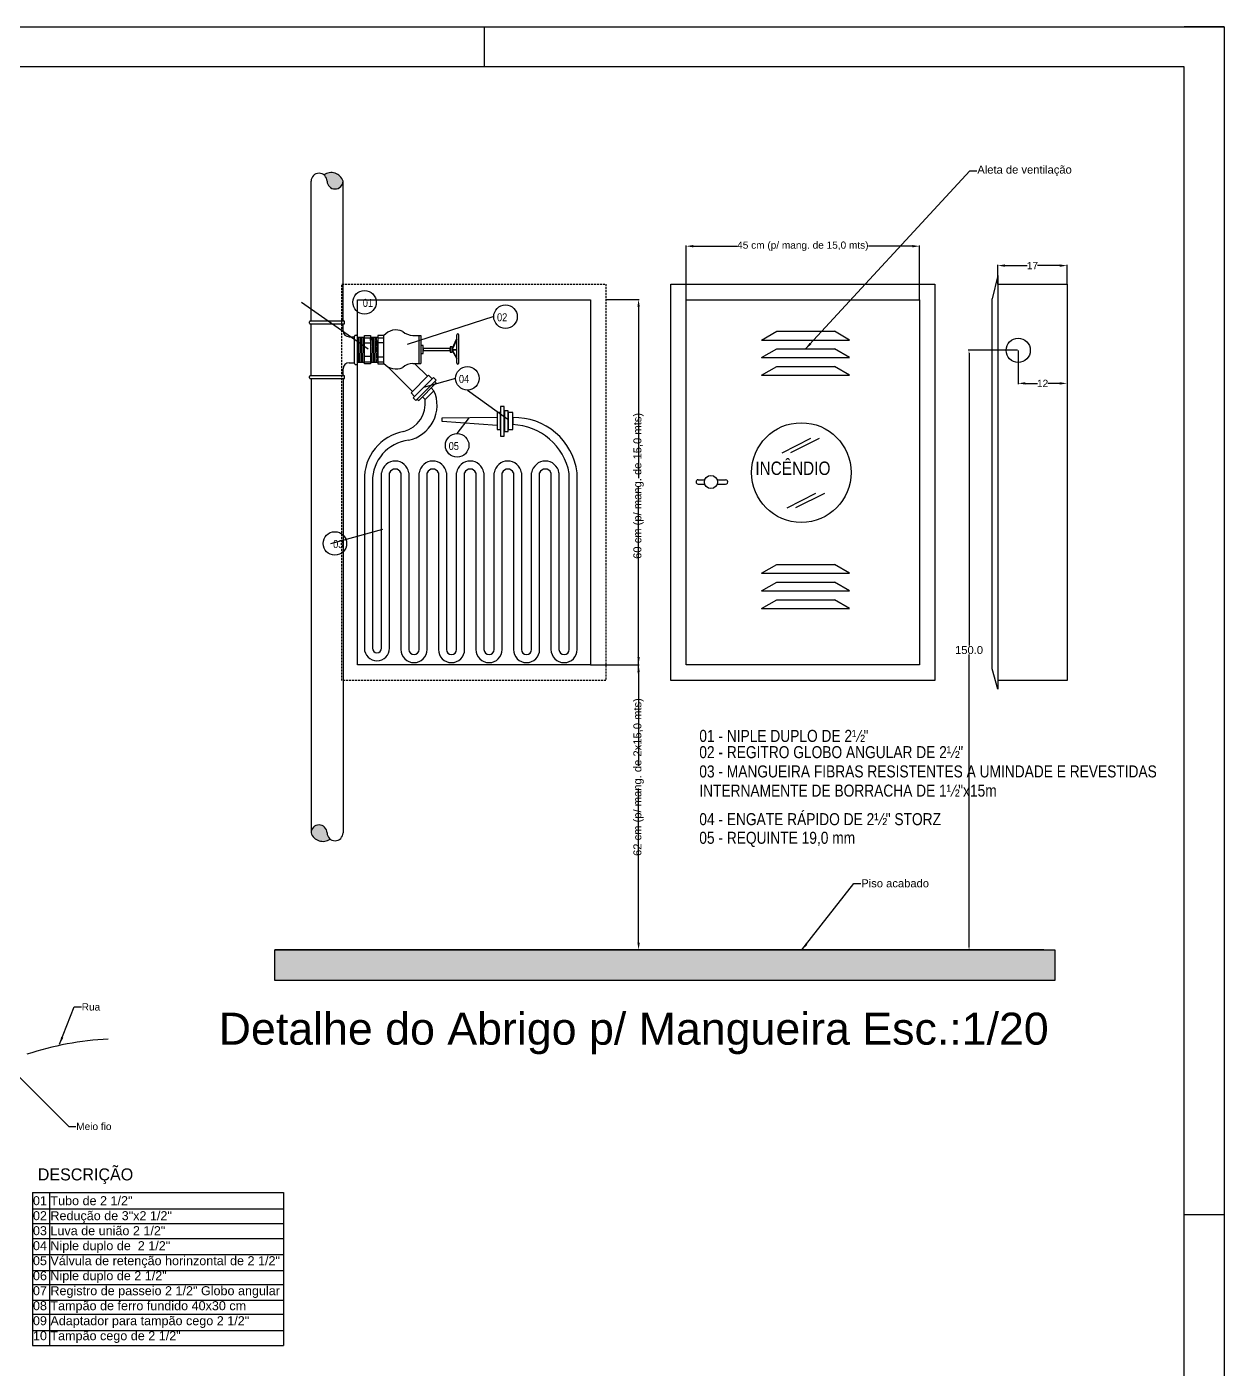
# Paper-space layout 'P12 (2)' of a CAD drawing. Extents: x 32 to 873, y 2 to 596.
# Drawn here: x 574.1 to 873.4, y 260.9 to 596.5 of the extents above; entities that cross this region are included whole.
import ezdxf

# ---------------------------------------------------------------- set-up
doc = ezdxf.new("R2010")
doc.units = 0
doc.header["$MEASUREMENT"] = 0
doc.linetypes.add('DASHED', pattern=[0.75, 0.5, -0.25])
doc.layers.get('0').update_dxf_attribs({"linetype": 'CONTINUOUS'})
doc.layers.get('DEFPOINTS').update_dxf_attribs({"linetype": 'CONTINUOUS'})
for name, color, linetype in [('15', 7, 'CONTINUOUS'), ('30', 7, 'CONTINUOUS'), ('BASE', 8, 'CONTINUOUS'), ('carimbo', 4, 'CONTINUOUS'), ('Cotas', 1, 'CONTINUOUS'), ('TIGRECAD', 2, 'CONTINUOUS')]:
    doc.layers.add(name, color=color, linetype=linetype)
doc.styles.add('MONOTXT', font='swissci.ttf')
doc.styles.get("Standard").update_dxf_attribs({"font": 'arial.ttf'})
doc.dimstyles.get("Standard").update_dxf_attribs({"dimtxt": 0.18, "dimasz": 0.18, "dimexe": 0.18, "dimexo": 0.0625, "dimgap": 0.09, "dimtad": 0, "dimtih": 1, "dimtoh": 1, "dimdec": 4, "dimzin": 0, "dimdsep": 46, "dimtxsty": 'Standard', "dimcen": 0.09, "dimadec": 0, "dimazin": 0, "dimtfac": 1, "dimtdec": 4, "dimtofl": 0, "dimtmove": 0, "dimatfit": 3, "dimfxl": 0, "dimtolj": 1, "dimtzin": 0, "dimarcsym": 0})

# ---------------------------------------------------------------- blocks, each defined once
blk = doc.blocks.new('A1')
for p, q in [((656, 594), (656, 584)), ((841, 594), (831, 594))]:
    blk.add_line(p, q)
blk.add_lwpolyline([(841, 0), (0, 0), (0, 594), (841, 594)], close=True)
at = {"color": 2}
blk.add_lwpolyline([(831, 10), (831, 584), (30, 584), (30, 10), (831, 10)], dxfattribs=at)
blk.add_lwpolyline([(841, 297), (831, 297)])
blk = doc.blocks.new('*D831')
at = {"layer": 'Cotas', "color": 5, "lineweight": -2, "transparency": 16777216}
for p, q in [((821.72, 515.61), (809.45, 515.61)), ((809.63, 514.91), (809.63, 441.79)), ((809.63, 366.45), (809.63, 439.57)), ((822.58, 365.75), (809.45, 365.75))]:
    blk.add_line(p, q, dxfattribs=at)
at = {"layer": 'Cotas', "color": 5, "transparency": 16777216}
for points in [[(809.51, 514.91), (809.74, 514.91), (809.63, 515.61)], [(809.51, 366.45), (809.74, 366.45), (809.63, 365.75)]]:
    blk.add_solid(points, dxfattribs=at)
at = {"layer": 'DEFPOINTS', "color": 0, "transparency": 16777216}
for p in [(821.92, 515.61), (809.63, 365.75), (822.78, 365.75)]:
    blk.add_point(p, dxfattribs=at)
at = {"layer": 'Cotas', "color": 7, "transparency": 16777216, "insert": (809.63, 440.68), "char_height": 2, "attachment_point": 5}
blk.add_mtext('\\A1;150.0', dxfattribs=at)
blk = doc.blocks.new('_Dot')
at = {"color": 0, "linetype": 'ByBlock', "lineweight": -2}
blk.add_line((-0.5, 0), (-1, 0), dxfattribs=at)
at = {"color": 0, "linetype": 'ByBlock', "const_width": 0.5}
blk.add_lwpolyline([(-0.25, 0, 1), (0.25, 0, 1)], format="xyb", close=True, dxfattribs=at)
blk = doc.blocks.new('*D805')
at = {"color": 5, "linetype": 'Continuous', "lineweight": -2, "transparency": 16777216}
for p, q in [((821.92, 515.55), (821.92, 507.17)), ((834.12, 515.55), (834.12, 507.17)), ((823.72, 507.35), (826.74, 507.35)), ((832.32, 507.35), (829.31, 507.35))]:
    blk.add_line(p, q, dxfattribs=at)
at = {"color": 5, "linetype": 'Continuous', "transparency": 16777216}
for points in [[(823.72, 507.65), (823.72, 507.05), (821.92, 507.35)], [(832.32, 507.65), (832.32, 507.05), (834.12, 507.35)]]:
    blk.add_solid(points, dxfattribs=at)
at = {"layer": 'DEFPOINTS', "color": 0, "linetype": 'Continuous', "transparency": 16777216}
for p in [(821.92, 515.61), (834.12, 515.61), (834.12, 507.35)]:
    blk.add_point(p, dxfattribs=at)
at = {"color": 7, "linetype": 'Continuous', "transparency": 16777216, "insert": (828.02, 507.35), "char_height": 1.8, "attachment_point": 5}
blk.add_mtext('\\A1;12', dxfattribs=at)
blk = doc.blocks.new('*D806')
at = {"color": 5, "linetype": 'Continuous', "lineweight": -2, "transparency": 16777216}
for p, q in [((738.94, 528.33), (738.94, 541.82)), ((740.74, 541.64), (751.64, 541.64)), ((795.44, 541.64), (784.54, 541.64)), ((797.24, 528.33), (797.24, 541.82))]:
    blk.add_line(p, q, dxfattribs=at)
at = {"color": 5, "linetype": 'Continuous', "transparency": 16777216}
for points in [[(740.74, 541.94), (740.74, 541.34), (738.94, 541.64)], [(795.44, 541.94), (795.44, 541.34), (797.24, 541.64)]]:
    blk.add_solid(points, dxfattribs=at)
at = {"layer": 'DEFPOINTS', "color": 0, "linetype": 'Continuous', "transparency": 16777216}
for p in [(797.24, 541.64), (738.94, 528.26), (797.24, 528.26)]:
    blk.add_point(p, dxfattribs=at)
at = {"color": 7, "linetype": 'Continuous', "transparency": 16777216, "insert": (768.09, 541.64), "char_height": 1.8, "attachment_point": 5}
blk.add_mtext('\\A1;45 cm (p/ mang. de 15,0 mts)', dxfattribs=at)
blk = doc.blocks.new('*D807')
at = {"color": 5, "linetype": 'Continuous', "lineweight": -2, "transparency": 16777216}
for p, q in [((816.84, 532.18), (816.84, 536.97)), ((834.12, 532.18), (834.12, 536.97)), ((818.64, 536.79), (824.19, 536.79)), ((832.32, 536.79), (826.78, 536.79))]:
    blk.add_line(p, q, dxfattribs=at)
at = {"color": 5, "linetype": 'Continuous', "transparency": 16777216}
for points in [[(818.64, 537.09), (818.64, 536.49), (816.84, 536.79)], [(832.32, 537.09), (832.32, 536.49), (834.12, 536.79)]]:
    blk.add_solid(points, dxfattribs=at)
at = {"layer": 'DEFPOINTS', "color": 0, "linetype": 'Continuous', "transparency": 16777216}
for p in [(816.84, 536.79), (816.84, 532.11), (834.12, 532.11)]:
    blk.add_point(p, dxfattribs=at)
at = {"color": 7, "linetype": 'Continuous', "transparency": 16777216, "insert": (825.48, 536.79), "char_height": 1.8, "attachment_point": 5}
blk.add_mtext('\\A1;17', dxfattribs=at)

psp = doc.layouts.new('P12 (2)')

# ---------------------------------------------------------------- hatches: boundary and pattern name
at = {"linetype": 'Continuous'}
h = psp.add_hatch(dxfattribs=at)
h.set_pattern_fill('ANSI31', color=4, scale=3, angle=48, style=0)
h.set_pattern_definition([(93, (997.39935, 394.4398), (-0.37448608, -0.019626), [])])
h.paths.add_polyline_path([(658.555, 518.903), (656.727, 518.903), (656.727, 512.58), (658.555, 512.58)])
h.paths.add_polyline_path([(661.865, 518.903), (660.051, 518.903), (660.051, 512.58), (661.865, 512.58)])
h = psp.add_hatch(dxfattribs=at)
h.set_pattern_fill('CONCRETO', color=4, scale=10, style=0)
h.set_pattern_definition([(45, (998.899, 414.94), (0, 10.00005), [1.4142, -2.8285, 0.7071, -4.2426, 1.4142, -3.535536]), (135, (1005.399, 415.44), (-10.00005, 0), [1.41421, -2.1213, 0.7071, -3.5355, 1.41421, -4.949816]), (63.435, (997.3994, 413.44), (5e-10, 10), [1.118, -4.472, 1.118, -4.47234]), (116.565, (997.3994, 413.44), (-4e-09, 10), [1.118, -4.472, 1.118, -4.47234]), (0, (997.399, 414.44), (0, 10), [0.5, -4, 1, -4, 0.5]), (0, (997.399, 415.94), (0, 10), [-1.5, 1, -4, 0, -3.5, 0]), (0, (997.399, 416.44), (0, 10), [-4, 0, -3, 1, -2, 0]), (0, (997.399, 417.94), (0, 10), [-2, 0, -2.5, 1, -4.5, 0]), (0, (997.399, 419.44), (0, 10), [-2, 1, -4, 1, -2, 0]), (0, (997.399, 421.94), (0, 10), [-1.5, 1, -2, 0, -5.5, 0]), (0, (997.399, 422.44), (0, 10), [-2, 0, -6, 1, -1, 0]), (90, (997.899, 415.44), (-10, 6e-16), [-3, 0, -3, 0, -4, 0]), (90, (998.899, 413.44), (-10, 6e-16), [-1.5, 1, -4, 0, -3.5, 0]), (90, (999.899, 413.44), (-10, 6e-16), [-4, 0, -3.5, 1, -1.5, 0]), (90, (1005.399, 413.44), (-10, 6e-16), [-2, 1, -5, 1, -1, 0]), (90, (998.399, 414.44), (-10, 6e-16), [-3, 0, -3.5, 0, -3.5, 0]), (90, (999.399, 414.44), (-10, 6e-16), [-2.5, 0, -5.5, 0, -2, 0]), (90, (1000.399, 414.94), (-10, 6e-16), [-5, 0, -1.5, 0, -3.5, 0]), (90, (1000.899, 413.94), (-10, 6e-16), [-4.5, 0, -2, 0, -2.5, 0]), (90, (1001.899, 415.44), (-10, 6e-16), [-4, 0, -1.5, 0, -4, 0]), (90, (1002.399, 415.94), (-10, 6e-16), [-4.5, 0, -2, 0, -3.5, 0]), (90, (1002.899, 413.44), (-10, 6e-16), [-6, 0, -2.5, 0, -1.5, 0]), (90, (1003.399, 414.94), (-10, 6e-16), [-2, 0, -4, 0, -4, 0]), (90, (1003.899, 414.44), (-10, 6e-16), [-4.5, 0, -2.5, 0, -3, 0]), (90, (1004.399, 413.94), (-10, 6e-16), [-4, 0, -3, 0, -3, 0]), (90, (1005.399, 414.44), (-10, 6e-16), [-3, 0, -3, 0, -4, 0]), (90, (1006.399, 414.94), (-10, 6e-16), [-4, 0, -2, 0, -4, 0]), (90, (1006.899, 415.44), (-10, 6e-16), [-1.5, 0, -6, 0, -2.5, 0])])
h.paths.add_polyline_path([(636.138, 365.752), (831.069, 365.752), (831.069, 358.051), (636.138, 358.051)])
at = {"layer": 'TIGRECAD', "linetype": 'Continuous'}
for points in [[(653.155, 557.917, 0.5005597), (648.382, 559.464, -0.227327), (649.154, 557.917, 0.984252)], [(649.926, 393.443, -0.227327), (649.153, 394.991, 0.984252), (645.153, 394.991, 0.5005597)]]:
    psp.add_hatch(color=256, dxfattribs=at).paths.add_polyline_path(points)

# ---------------------------------------------------------------- linework, layer by layer
at = {"color": 2, "linetype": 'Continuous'}
for p, q in [((645.154, 522.941), (645.154, 557.917)), ((653.154, 522.941), (653.154, 557.917)), ((644.754, 522.391), (644.754, 522.741)), ((644.754, 522.391), (644.754, 522.741)), ((644.954, 522.941), (653.354, 522.941)), ((644.954, 522.191), (653.354, 522.191)), ((645.154, 520.491), (645.154, 522.191)), ((645.154, 520.491), (645.154, 522.191)), ((645.154, 509.291), (645.154, 520.491)), ((645.154, 509.291), (645.154, 520.491)), ((653.154, 520.491), (653.154, 522.191)), ((653.554, 522.391), (653.554, 522.741)), ((654.654, 518.991), (656.004, 518.991)), ((656.004, 512.291), (656.004, 519.191)), ((656.204, 519.391), (656.554, 519.391)), ((656.754, 512.291), (656.754, 519.191)), ((653.154, 509.291), (653.154, 510.991)), ((654.654, 512.491), (656.004, 512.491)), ((656.204, 512.091), (656.554, 512.091)), ((644.754, 508.741), (644.754, 509.091)), ((644.754, 508.741), (644.754, 509.091)), ((644.954, 509.291), (653.354, 509.291)), ((644.954, 508.541), (653.354, 508.541)), ((645.154, 508.541), (645.154, 394.991)), ((653.154, 508.541), (653.154, 394.991)), ((653.554, 508.741), (653.554, 509.091)), ((677.89, 497.802), (677.89, 498.696)), ((575.509, 305.098), (575.509, 266.871)), ((575.509, 305.098), (638.26, 305.098)), ((579.758, 305.098), (579.758, 266.871)), ((638.26, 305.098), (638.26, 266.871)), ((575.509, 301.037), (638.26, 301.037)), ((575.509, 297.329), (638.26, 297.329)), ((575.509, 293.621), (638.26, 293.621)), ((575.509, 289.56), (638.26, 289.56)), ((575.509, 285.587), (638.26, 285.587)), ((575.509, 282.056), (638.26, 282.056)), ((575.509, 278.171), (638.26, 278.171)), ((575.509, 274.64), (638.26, 274.64)), ((575.509, 270.579), (638.26, 270.579)), ((575.509, 266.871), (638.26, 266.871))]:
    psp.add_line(p, q, dxfattribs=at)
at = {"color": 5, "linetype": 'Continuous'}
for p, q in [((642.726, 527.62), (659.472, 515.986)), ((690.824, 524.024), (669.209, 517.044)), ((681.3, 508.605), (673.242, 506.298)), ((684.239, 505.666), (694.313, 498.408)), ((681.678, 494.794), (684.766, 498.808)), ((650.135, 467.334), (663.071, 470.93))]:
    psp.add_line(p, q, dxfattribs=at)
at = {"color": 5, "linetype": 'ByBlock'}
for p, q in [((718.939, 528.309), (727.207, 528.309)), ((727.027, 526.509), (727.027, 483.623)), ((727.027, 434.914), (727.027, 481.605)), ((715.027, 436.964), (727.207, 436.964)), ((727.027, 435.164), (727.027, 411.753)), ((727.027, 367.552), (727.027, 406.112)), ((747.358, 365.752), (726.847, 365.752)), ((747.358, 365.752), (726.847, 365.752)), ((747.358, 365.752), (726.847, 365.752)), ((747.358, 365.752), (726.847, 365.752)), ((747.358, 365.752), (726.847, 365.752)), ((747.358, 365.752), (726.847, 365.752))]:
    psp.add_line(p, q, dxfattribs=at)
at = {"linetype": 'Continuous'}
for p, q in [((695.556, 498.793), (695.556, 497.035)), ((662.784, 441.165), (662.784, 485.021)), ((664.784, 441.165), (664.784, 485.021)), ((667.615, 485.021), (667.615, 440.812)), ((669.615, 485.021), (669.615, 440.812)), ((672.162, 440.812), (672.162, 485.021)), ((674.162, 440.812), (674.162, 485.021)), ((676.994, 485.021), (676.994, 440.812)), ((678.994, 485.021), (678.994, 440.812)), ((681.541, 440.812), (681.541, 485.021)), ((683.541, 440.812), (683.541, 485.021)), ((686.372, 485.021), (686.372, 440.812)), ((688.372, 485.021), (688.372, 440.812)), ((690.92, 440.812), (690.92, 485.021)), ((692.92, 440.812), (692.92, 485.021)), ((695.751, 485.021), (695.751, 440.812)), ((697.751, 485.021), (697.751, 440.812)), ((700.298, 440.812), (700.298, 485.021)), ((702.298, 440.812), (702.298, 485.021)), ((705.13, 485.021), (705.13, 440.812)), ((707.13, 485.021), (707.13, 440.812)), ((709.677, 440.812), (709.677, 485.021)), ((711.677, 440.812), (711.677, 485.021)), ((658.492, 483.093), (658.492, 441.165)), ((660.492, 482.838), (660.492, 441.165))]:
    psp.add_line(p, q, dxfattribs=at)
at = {"color": 4, "linetype": 'Continuous'}
for p, q in [((762.891, 490.023), (770.091, 493.62)), ((765.08, 490.093), (772.28, 493.691)), ((764.162, 476.267), (771.362, 479.865)), ((766.35, 476.338), (773.55, 479.936)), ((828.337, 365.752), (636.138, 365.752))]:
    psp.add_line(p, q, dxfattribs=at)
psp.add_lwpolyline([(636.138, 365.752), (831.069, 365.752), (831.069, 358.051), (636.138, 358.051)], close=True, dxfattribs=at)
at = {"color": 5, "linetype": 'Continuous'}
for centre in [(658.521, 527.62), (693.763, 524.024), (684.239, 508.605), (681.678, 491.854), (651.112, 467.334)]:
    psp.add_circle(centre, 2.939, dxfattribs=at)
at = {"color": 2, "linetype": 'Continuous'}
for centre, radius, start, end in [((644.954, 522.741), 0.2, 90, 180), ((644.954, 522.741), 0.2, 90, 180), ((644.954, 522.391), 0.2, 180, 270), ((644.954, 522.391), 0.2, 180, 270), ((654.654, 520.491), 1.5, 180, 270), ((653.354, 522.741), 0.2, 0, 90), ((653.354, 522.391), 0.2, 270, 0), ((656.204, 519.191), 0.2, 90, 180), ((656.554, 519.191), 0.2, 0, 90), ((654.654, 510.991), 1.5, 90, 180), ((656.204, 512.291), 0.2, 180, 270), ((656.554, 512.291), 0.2, 270, 0), ((644.954, 509.091), 0.2, 90, 180), ((644.954, 509.091), 0.2, 90, 180), ((644.954, 508.741), 0.2, 180, 270), ((644.954, 508.741), 0.2, 180, 270), ((653.354, 509.091), 0.2, 0, 90), ((653.354, 508.741), 0.2, 270, 0)]:
    psp.add_arc(centre, radius, start, end, dxfattribs=at)
at = {"linetype": 'Continuous'}
for centre, radius, start, end in [((667.709, 501.905), 8.938, 281.73335, 23.88279), ((666.429, 502.336), 7.289, 285.51727, 7.5657), ((695.982, 482.97), 15.828, 7.44569, 91.54189), ((695.079, 482.197), 14.845, 10.32772, 88.15957), ((670.45, 483.528), 11.966, 99.96906, 182.08303), ((670.829, 482.899), 10.337, 97.23774, 180.3428), ((666.199, 484.465), 3.461, 9.25706, 170.74294), ((675.578, 484.465), 3.461, 9.25706, 170.74294), ((684.957, 484.465), 3.461, 9.25706, 170.74294), ((694.335, 484.465), 3.461, 9.25706, 170.74294), ((703.714, 484.465), 3.461, 9.25706, 170.74294), ((666.199, 484.372), 1.558, 24.65608, 155.34392), ((675.578, 484.372), 1.558, 24.65608, 155.34392), ((684.957, 484.372), 1.558, 24.65608, 155.34392), ((694.335, 484.372), 1.558, 24.65608, 155.34392), ((703.714, 484.372), 1.558, 24.65608, 155.34392), ((661.638, 441.165), 3.146, 180, 0), ((661.638, 441.165), 1.146, 180, 0), ((670.889, 440.812), 3.274, 180, 0), ((670.889, 440.812), 1.274, 180, 0), ((680.267, 440.812), 3.274, 180, 0), ((680.267, 440.812), 1.274, 180, 0), ((689.646, 440.812), 3.274, 180, 0), ((689.646, 440.812), 1.274, 180, 0), ((699.025, 440.812), 3.274, 180, 0), ((699.025, 440.812), 1.274, 180, 0), ((708.403, 440.812), 3.274, 180, 0), ((708.403, 440.812), 1.274, 180, 0), ((598.322, 265.913), 77.609, 92.85195, 108.17741)]:
    psp.add_arc(centre, radius, start, end, dxfattribs=at)
at = {"color": 5, "linetype": 'ByBlock'}
for points in [[(726.727, 526.509), (727.327, 526.509), (727.027, 528.309)], [(726.727, 438.941), (727.327, 438.941), (727.027, 437.141)], [(726.727, 435.164), (727.327, 435.164), (727.027, 436.964)], [(726.727, 367.552), (727.327, 367.552), (727.027, 365.752)]]:
    psp.add_solid(points, dxfattribs=at)
at = {"layer": '15', "color": 4, "linetype": 'Continuous'}
for p, q in [((816.844, 534.281), (815.421, 528.457)), ((757.784, 518.177), (761.594, 520.377)), ((761.594, 520.377), (775.973, 520.377)), ((779.784, 518.177), (775.973, 520.377)), ((757.784, 518.177), (779.784, 518.177)), ((757.784, 513.777), (761.594, 515.977)), ((757.784, 513.777), (779.784, 513.777)), ((761.594, 515.977), (775.973, 515.977)), ((779.784, 513.777), (775.973, 515.977)), ((757.784, 509.377), (761.594, 511.577)), ((761.594, 511.577), (775.973, 511.577)), ((779.784, 509.377), (775.973, 511.577)), ((757.784, 509.377), (779.784, 509.377)), ((741.907, 483.255), (743.584, 483.255)), ((746.659, 483.255), (748.777, 483.255)), ((741.907, 482.155), (743.571, 482.155)), ((746.671, 482.155), (748.777, 482.155)), ((757.784, 459.877), (761.594, 462.077)), ((757.784, 459.877), (779.784, 459.877)), ((761.594, 462.077), (775.973, 462.077)), ((779.784, 459.877), (775.973, 462.077)), ((757.784, 455.477), (761.594, 457.677)), ((761.594, 457.677), (775.973, 457.677)), ((779.784, 455.477), (775.973, 457.677)), ((757.784, 455.477), (779.784, 455.477)), ((757.784, 451.077), (761.594, 453.277)), ((761.594, 453.277), (775.973, 453.277)), ((779.784, 451.077), (775.973, 453.277)), ((757.784, 451.077), (779.784, 451.077)), ((816.844, 430.881), (815.421, 435.999))]:
    psp.add_line(p, q, dxfattribs=at)
at = {"layer": '15', "color": 2, "linetype": 'Continuous'}
for p, q in [((816.844, 534.281), (816.844, 430.881)), ((656.755, 518.903), (656.753, 512.58)), ((677.89, 498.696), (691.643, 498.92)), ((691.643, 496.804), (677.89, 497.802))]:
    psp.add_line(p, q, dxfattribs=at)
at = {"layer": '15', "color": 6, "linetype": 'DASHED'}
psp.add_lwpolyline([(652.877, 532.114), (718.877, 532.114), (718.877, 433.114), (652.877, 433.114)], close=True, dxfattribs=at)
at = {"layer": '15', "color": 6, "linetype": 'Continuous'}
psp.add_lwpolyline([(735.092, 532.114), (801.092, 532.114), (801.092, 433.114), (735.092, 433.114)], close=True, dxfattribs=at)
at = {"layer": '15', "color": 2, "linetype": 'Continuous'}
for points in [[(816.844, 532.114), (834.121, 532.114), (834.121, 433.114), (816.844, 433.114)], [(691.643, 495.789), (692.537, 495.789), (692.537, 500.038), (691.643, 500.038), (691.643, 495.789)], [(692.537, 494.112), (693.432, 494.112), (693.432, 501.604), (692.537, 501.604), (692.537, 494.112)], [(693.543, 495.342), (694.438, 495.342), (694.438, 500.485), (693.543, 500.485), (693.543, 495.342)], [(694.438, 495.789), (695.556, 495.789), (695.556, 500.038), (694.438, 500.038), (694.438, 495.789)]]:
    psp.add_lwpolyline(points, dxfattribs=at)
for points in [[(715.027, 528.264), (715.027, 436.964), (656.727, 436.964), (656.727, 528.264)], [(797.242, 528.264), (797.242, 436.964), (738.942, 436.964), (738.942, 528.264)]]:
    psp.add_lwpolyline(points, close=True, dxfattribs=at)
at = {"layer": '15', "color": 4, "linetype": 'Continuous'}
psp.add_lwpolyline([(815.421, 435.999), (815.421, 528.457)], dxfattribs=at)
for centre, radius in [((821.921, 515.614), 3.022), ((745.121, 482.688), 1.639)]:
    psp.add_circle(centre, radius, dxfattribs=at)
at = {"layer": '15', "color": 2, "linetype": 'Continuous'}
psp.add_circle((767.712, 485.056), 12.451, dxfattribs=at)
at = {"layer": '15', "color": 4, "linetype": 'Continuous'}
for centre, radius, start, end in [((741.953, 482.705), 0.552, 94.759, 265.241), ((748.804, 482.705), 0.551, 267.1487, 92.8512)]:
    psp.add_arc(centre, radius, start, end, dxfattribs=at)
at = {"layer": '30', "color": 2, "linetype": 'Continuous'}
for p, q in [((656.755, 518.903), (658.551, 518.903)), ((658.565, 518.758), (660.051, 518.758)), ((658.565, 517.47), (660.051, 517.47)), ((660.053, 518.903), (661.848, 518.903)), ((661.875, 518.745), (663.361, 518.745)), ((663.361, 517.457), (661.875, 517.457)), ((670.603, 519.297), (672.568, 519.298)), ((672.19, 512.32), (672.19, 519.298)), ((672.568, 519.298), (672.568, 512.318)), ((680.387, 515.985), (681.564, 518.536)), ((681.564, 518.339), (680.387, 515.788)), ((681.564, 512.486), (681.564, 519.468)), ((682.095, 512.456), (682.095, 519.498)), ((660.051, 514.028), (658.565, 514.028)), ((661.875, 514.015), (663.361, 514.015)), ((680.387, 515.79), (681.564, 515.791)), ((680.387, 515.762), (681.564, 513.666)), ((681.564, 515.665), (680.387, 515.664)), ((680.387, 515.585), (681.564, 513.489)), ((658.556, 512.58), (656.753, 512.58)), ((658.565, 512.74), (660.051, 512.74)), ((661.848, 512.58), (660.051, 512.58)), ((661.875, 512.727), (663.361, 512.727)), ((664.251, 511.563), (670.488, 505.326)), ((670.603, 512.325), (672.568, 512.318)), ((671.131, 512.268), (674.281, 509.119)), ((670.154, 504.992), (674.547, 509.385)), ((675.795, 508.851), (670.689, 503.745)), ((676.463, 508.183), (671.357, 503.077)), ((676.463, 507.47), (672.07, 503.077)), ((675.425, 508.508), (674.547, 509.385)), ((676.463, 508.183), (675.795, 508.851)), ((676.463, 507.47), (676.093, 507.84)), ((670.154, 504.992), (671.049, 504.098)), ((670.689, 503.745), (671.357, 503.077)), ((671.719, 503.428), (672.07, 503.077)), ((672.986, 503.964), (673.654, 503.296)), ((673.654, 503.296), (675.882, 505.523)), ((675.882, 505.523), (675.207, 506.244))]:
    psp.add_line(p, q, dxfattribs=at)
for points in [[(658.555, 519.289), (660.051, 519.289), (660.051, 512.193), (658.555, 512.193)], [(661.865, 512.195), (663.361, 512.195), (663.361, 519.291), (661.865, 519.291)]]:
    psp.add_lwpolyline(points, close=True, dxfattribs=at)
for points in [[(672.571, 514.845), (673.184, 514.845), (673.184, 516.838), (672.571, 516.838), (672.571, 514.845)], [(673.184, 515.535), (679.927, 515.535), (679.927, 516.046), (673.184, 516.046), (673.184, 515.535)], [(679.927, 515.177), (680.387, 515.177), (680.387, 516.455), (679.927, 516.455), (679.927, 515.177)]]:
    psp.add_lwpolyline(points, dxfattribs=at)
for centre, radius, start, end in [((666.378, 516.781), 3.925, 64.5742, 140.2387), ((670.867, 523.65), 4.348, 229.8559, 266.5154), ((681.833, 519.423), 0.273, 15.9441, 170.4147), ((666.378, 514.862), 3.925, 219.7613, 295.4258), ((670.867, 507.993), 4.348, 93.4846, 130.1441), ((681.833, 512.446), 0.269, 168.0347, 3.4924)]:
    psp.add_arc(centre, radius, start, end, dxfattribs=at)
at = {"layer": 'DEFPOINTS', "color": 0, "linetype": 'ByBlock'}
for p in [(718.877, 528.309), (727.027, 528.309), (727.027, 436.964), (718.877, 433.114), (718.877, 433.114), (767.932, 365.752)]:
    psp.add_point(p, dxfattribs=at)
at = {"layer": 'TIGRECAD', "linetype": 'Continuous'}
for centre, radius, start, end in [((647.154, 557.885), 2.001, 0.90944, 179.09056), ((650.189, 556.904), 3.134, 18.85318, 125.21598), ((651.155, 557.949), 2.001, 180.90944, 359.09056), ((647.153, 394.959), 2.001, 0.90944, 179.09056), ((648.119, 396.003), 3.134, 198.85318, 305.21598), ((651.154, 395.022), 2.001, 180.90944, 359.09056)]:
    psp.add_arc(centre, radius, start, end, dxfattribs=at)

# ---------------------------------------------------------------- block references
at = {"layer": 'carimbo', "linetype": 'Continuous'}
psp.add_blockref('A1', (32.403, 2.471), dxfattribs=at)

# ---------------------------------------------------------------- texts
at = {"linetype": 'Continuous', "style": 'MONOTXT'}
for s, p in [('01 - NIPLE DUPLO DE 2½"', (742.203, 417.728)), ('02 - REGITRO GLOBO ANGULAR DE 2½"', (742.203, 413.668)), ('03 - MANGUEIRA FIBRAS RESISTENTES A UMINDADE E REVESTIDAS ', (742.203, 408.849)), ('INTERNAMENTE DE BORRACHA DE 1½"x15m', (742.203, 404.049)), ('04 - ENGATE RÁPIDO DE 2½" STORZ', (742.203, 396.913)), ('05 - REQUINTE 19,0 mm ', (742.203, 392.26))]:
    psp.add_text(s, height=3, dxfattribs=at).set_placement(p)
at = {"color": 7, "linetype": 'Continuous', "attachment_point": 4}
for s, insert, char_height in [('\\A1;Aleta de ventilação', (811.704, 560.478), 2), ('\\A1;Piso acabado', (782.698, 382.368), 2), ('\\A1;Rua', (587.827, 351.476), 1.8), ('\\A1;Meio fio', (586.468, 321.597), 1.8)]:
    psp.add_mtext(s, dxfattribs=dict(at, insert=insert, char_height=char_height))
at = {"linetype": 'Continuous', "style": 'MONOTXT'}
for s, insert, char_height, attachment_point in [('01', (660.637, 528.466), 2, 3), ('02', (691.646, 524.87), 2, 1), ('04', (682.122, 509.451), 2, 1), ('05', (679.561, 492.701), 2, 1), ('INCÊNDIO', (756.21, 487.809), 3.3547, 1), ('03', (653.229, 468.181), 2, 3)]:
    psp.add_mtext(s, dxfattribs=dict(at, insert=insert, char_height=char_height, attachment_point=attachment_point))
at = {"color": 7, "linetype": 'ByBlock', "char_height": 2, "attachment_point": 5, "rotation": 90}
for s, insert in [('60 cm (p/ mang. de 15,0 mts)', (727.027, 481.724)), ('62 cm (p/ mang. de 2x15,0 mts)', (727.027, 408.933))]:
    psp.add_mtext(s, dxfattribs=dict(at, insert=insert))
at = {"linetype": 'Continuous', "attachment_point": 1}
for s, insert, char_height in [('\\fBaskerville Win95BT|b0|i0|c0|p18;DESCRIÇÃO', (576.848, 311.114), 3), ('01 Tubo de 2 1/2"\\P02 Redução de 3"x2 1/2"\\P03 Luva de união 2 1/2"\\P04 Niple duplo de  2 1/2"\\P05 Válvula de retenção horinzontal de 2 1/2"\\P06 Niple duplo de 2 1/2"\\P07 Registro de passeio 2 1/2" Globo angular\\P08 Tampão de ferro fundido 40x30 cm\\P09 Adaptador para tampão cego 2 1/2"\\P10 Tampão cego de 2 1/2"', (575.633, 304.168), 2.25)]:
    psp.add_mtext(s, dxfattribs=dict(at, insert=insert, char_height=char_height))
at = {"layer": 'BASE', "color": 7, "linetype": 'Continuous'}
psp.add_text('Detalhe do Abrigo p/ Mangueira Esc.:1/20', height=8, dxfattribs=at).set_placement((622.066, 342.038))

# ---------------------------------------------------------------- dimensions: what is measured, and where the dimension line sits
at = {"linetype": 'Continuous'}
dim = psp.add_linear_dim(base=(797.242, 541.637), p1=(738.942, 528.264), p2=(797.242, 528.264), text='45 cm (p/ mang. de 15,0 mts)', dimstyle='Standard', override={"dimtxt": 1.8, "dimasz": 1.8, "dimdec": 0, "dimclrd": 5, "dimclre": 5, "dimclrt": 7}, dxfattribs=at)
dim.commit()
dim.dimension.update_dxf_attribs({"geometry": '*D806', "text_midpoint": (768.092, 541.637)})
for base, p1, p2, picture, middle in [((816.844, 536.789), (834.121, 532.114), (816.844, 532.114), '*D807', (825.482, 536.789)), ((834.121, 507.351), (821.921, 515.614), (834.121, 515.614), '*D805', (828.021, 507.351))]:
    dim = psp.add_linear_dim(base=base, p1=p1, p2=p2, dimstyle='Standard', override={"dimtxt": 1.8, "dimasz": 1.8, "dimdec": 0, "dimclrd": 5, "dimclre": 5, "dimclrt": 7}, dxfattribs=at)
    dim.commit()
    dim.dimension.update_dxf_attribs({"geometry": picture, "text_midpoint": middle})
at = {"layer": 'Cotas'}
dim = psp.add_linear_dim(base=(809.628, 365.752), p1=(821.921, 515.614), p2=(822.782, 365.752), angle=90, dimstyle='Standard', override={"dimtxt": 2, "dimasz": 0.7, "dimexo": 0.2, "dimdec": 1, "dimrnd": 1, "dimblk1": 'DOT', "dimblk2": 'DOT', "dimcen": 0.2, "dimclrd": 5, "dimclre": 5, "dimclrt": 7}, dxfattribs=at)
dim.commit()
dim.dimension.update_dxf_attribs({"geometry": '*D831', "text_midpoint": (809.628, 440.683)})

# ---------------------------------------------------------------- leaders
at = {"color": 5, "linetype": 'Continuous'}
for points in [[(768.784, 515.977), (809.814, 560.478), (811.614, 560.478)], [(767.869, 365.752), (780.808, 382.368), (782.608, 382.368)]]:
    psp.add_leader(points, dimstyle='Standard', override={"dimtxt": 1.8, "dimasz": 1.8, "dimdec": 0, "dimclrd": 5, "dimclre": 5, "dimclrt": 7}, dxfattribs=at)
at = {"color": 5, "linetype": 'Continuous', "annotation_type": 0, "has_hookline": 1, "hookline_direction": 0}
for points, text_width in [([(582.3, 342.196), (585.937, 351.476), (587.737, 351.476)], 4.308), ([(568.257, 337.895), (584.578, 321.597), (586.378, 321.597)], 8.525)]:
    psp.add_leader(points, dimstyle='Standard', override={"dimtxt": 1.8, "dimasz": 1.8, "dimdec": 0, "dimclrd": 5, "dimclre": 5, "dimclrt": 7}, dxfattribs=dict(at, text_width=text_width))

doc.saveas('drawing.dxf')
